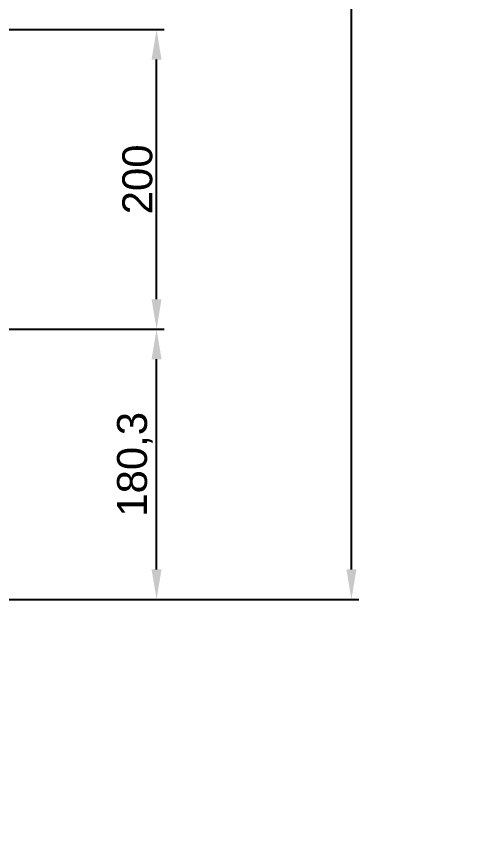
# Model space of a CAD drawing. Header units: millimetres. Extents: x 6110 to 6704, y -2661 to -1821.
# Drawn here: x 6336.8 to 6411.6, y -2572.6 to -2435.3 of the extents above; entities that cross this region are included whole.
import ezdxf

# ---------------------------------------------------------------- set-up
doc = ezdxf.new("R2010")
doc.units = ezdxf.units.MM
doc.header["$LTSCALE"] = 0.1
doc.layers.add('DIM', color=3, linetype='Continuous', lineweight=9)
doc.styles.get("Standard").update_dxf_attribs({"font": 'arial.ttf'})
doc.dimstyles.new('ISO-25', dxfattribs={"dimtxt": 2.5, "dimasz": 2.5, "dimexe": 1.25, "dimexo": 0.625, "dimtad": 1, "dimlfac": 5, "dimtxsty": 'Standard', "dimcen": 2.5, "dimadec": 0, "dimazin": 0, "dimtfac": 1, "dimtmove": 0, "dimatfit": 3, "dimfxl": 0, "dimarcsym": 0})

# ---------------------------------------------------------------- blocks, each defined once
blk = doc.blocks.new('*D83')
at = {"layer": 'Defpoints', "color": 0}
for p in [(6314.38, -2487.47), (6360.16, -2487.47), (6311.7, -2532.54)]:
    blk.add_point(p, dxfattribs=at)
at = {"layer": 'DIM', "color": 0, "lineweight": -2}
for p, q in [((6315.01, -2487.47), (6361.41, -2487.47)), ((6360.16, -2527.54), (6360.16, -2492.47)), ((6312.33, -2532.54), (6361.41, -2532.54))]:
    blk.add_line(p, q, dxfattribs=at)
at = {"layer": 'DIM', "color": 0}
for points in [[(6359.33, -2492.47), (6360.99, -2492.47), (6360.16, -2487.47)], [(6359.33, -2527.54), (6360.99, -2527.54), (6360.16, -2532.54)]]:
    blk.add_solid(points, dxfattribs=at)
at = {"layer": 'DIM', "color": 0, "insert": (6356.53, -2510), "char_height": 5, "attachment_point": 5, "rotation": 90}
blk.add_mtext('180,3', dxfattribs=at)
blk = doc.blocks.new('*D84')
at = {"layer": 'Defpoints', "color": 0}
for p in [(6314.38, -2437.47), (6360.16, -2437.47), (6314.38, -2487.47)]:
    blk.add_point(p, dxfattribs=at)
at = {"layer": 'DIM', "color": 0, "lineweight": -2}
for p, q in [((6315.01, -2437.47), (6361.41, -2437.47)), ((6360.16, -2482.47), (6360.16, -2442.47)), ((6315.01, -2487.47), (6361.41, -2487.47))]:
    blk.add_line(p, q, dxfattribs=at)
at = {"layer": 'DIM', "color": 0}
for points in [[(6359.33, -2442.47), (6360.99, -2442.47), (6360.16, -2437.47)], [(6359.33, -2482.47), (6360.99, -2482.47), (6360.16, -2487.47)]]:
    blk.add_solid(points, dxfattribs=at)
at = {"layer": 'DIM', "color": 0, "insert": (6356.98, -2462.47), "char_height": 5, "attachment_point": 5, "rotation": 90}
blk.add_mtext('200', dxfattribs=at)
blk = doc.blocks.new('*D85')
at = {"layer": 'Defpoints', "color": 0}
for p in [(6324.46, -2027.38), (6392.69, -2027.38), (6311.7, -2532.54)]:
    blk.add_point(p, dxfattribs=at)
at = {"layer": 'DIM', "color": 0, "lineweight": -2}
for p, q in [((6325.08, -2027.38), (6393.94, -2027.38)), ((6392.69, -2527.54), (6392.69, -2032.38)), ((6312.33, -2532.54), (6393.94, -2532.54))]:
    blk.add_line(p, q, dxfattribs=at)
at = {"layer": 'DIM', "color": 0}
for points in [[(6391.86, -2032.38), (6393.52, -2032.38), (6392.69, -2027.38)], [(6391.86, -2527.54), (6393.52, -2527.54), (6392.69, -2532.54)]]:
    blk.add_solid(points, dxfattribs=at)
at = {"layer": 'DIM', "color": 0, "insert": (6389.06, -2279.96), "char_height": 5, "attachment_point": 5, "rotation": 90}
blk.add_mtext('2020,7', dxfattribs=at)
blk = doc.blocks.new('*D93')
at = {"layer": 'Defpoints', "color": 0}
for p in [(6325.08, -2027.38), (6402.04, -2595.98), (6423.82, -2595.98)]:
    blk.add_point(p, dxfattribs=at)
at = {"layer": 'DIM', "color": 0, "lineweight": -2}
for p, q in [((6325.71, -2027.38), (6425.07, -2027.38)), ((6423.82, -2032.38), (6423.82, -2590.98)), ((6402.66, -2595.98), (6425.07, -2595.98))]:
    blk.add_line(p, q, dxfattribs=at)
at = {"layer": 'DIM', "color": 0}
for points in [[(6422.99, -2032.38), (6424.65, -2032.38), (6423.82, -2027.38)], [(6422.99, -2590.98), (6424.65, -2590.98), (6423.82, -2595.98)]]:
    blk.add_solid(points, dxfattribs=at)
at = {"layer": 'DIM', "color": 0, "insert": (6420.19, -2311.68), "char_height": 5, "attachment_point": 5, "rotation": 90}
blk.add_mtext('2274,4', dxfattribs=at)

msp = doc.modelspace()

# ---------------------------------------------------------------- hatches: boundary and pattern name
at = {"layer": 'DIM'}
h = msp.add_hatch(dxfattribs=at)
h.set_pattern_fill('ANSI31', color=2)
edge = h.paths.add_edge_path()
edge.add_line((6619.617, -2595.98), (6619.617, -1962.206))
edge.add_line((6634.617, -1966.11), (6619.617, -1966.11))
edge.add_line((6634.617, -2610.98), (6634.617, -1966.11))
edge.add_line((6634.617, -2610.98), (6184.457, -2610.98))
edge.add_line((6619.617, -2595.98), (6184.457, -2595.98))
edge.add_line((6184.457, -2610.98), (6184.457, -2595.98))

# ---------------------------------------------------------------- dimensions: what is measured, and where the dimension line sits
for base, p1, p2, picture, middle in [((6392.692, -2027.378), (6311.704, -2532.542), (6324.46, -2027.378), '*D85', (6389.062, -2279.96)), ((6423.82, -2595.98), (6325.085, -2027.378), (6402.037, -2595.98), '*D93', (6420.19, -2311.679)), ((6360.16, -2437.467), (6314.382, -2487.467), (6314.382, -2437.467), '*D84', (6356.982, -2462.467)), ((6360.16, -2487.467), (6311.704, -2532.542), (6314.382, -2487.467), '*D83', (6356.53, -2510.004))]:
    dim = msp.add_linear_dim(base=base, p1=p1, p2=p2, angle=90, dimstyle='ISO-25', override={"dimtxt": 5, "dimasz": 5, "dimdec": 1, "dimlfac": 4, "dimadec": 1, "dimtdec": 1, "dimfxl": 1.25, "dimtfill": 1}, dxfattribs=at)
    dim.commit()
    dim.dimension.update_dxf_attribs({"geometry": picture, "text_midpoint": middle})

doc.saveas('drawing.dxf')
